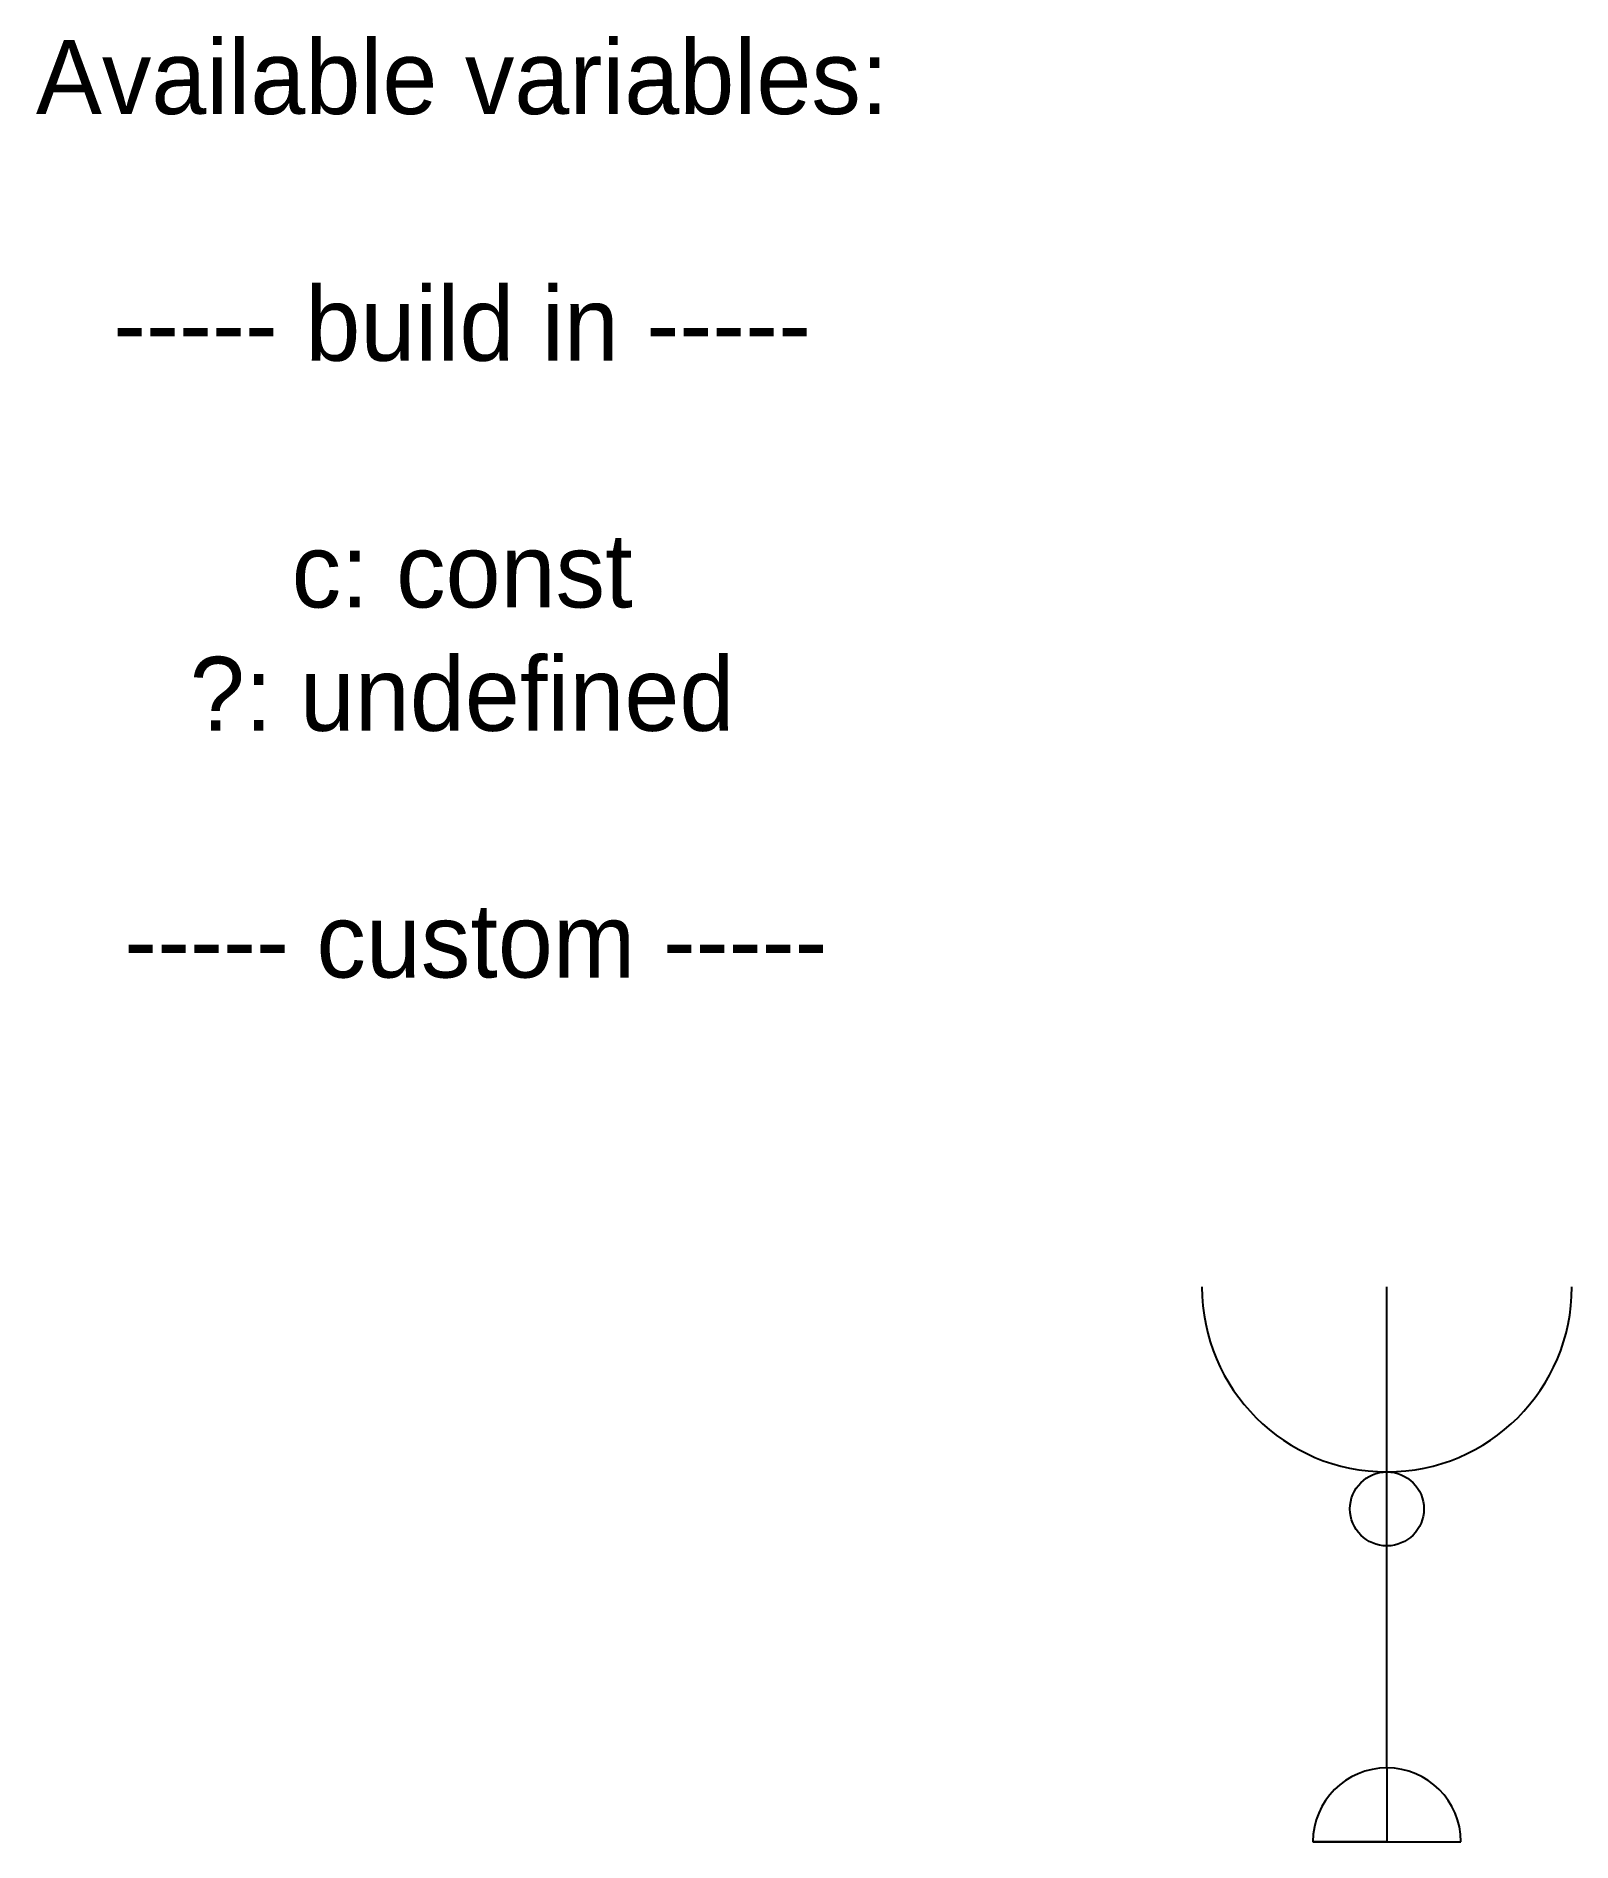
# Model space of a CAD drawing. Header units: millimetres. Extents: x -158 to 50, y 0 to 244.
import ezdxf

# ---------------------------------------------------------------- set-up
doc = ezdxf.new("R2010")
doc.units = ezdxf.units.MM
doc.layers.get('0').update_dxf_attribs({"lineweight": 25})
doc.layers.add('CUTTING', color=1, linetype='Continuous', lineweight=25, true_color=0xff0000)
doc.layers.add('VIRTUAL_LAYER', color=40, linetype='CONTINUOUS')

msp = doc.modelspace()

# ---------------------------------------------------------------- linework, layer by layer
at = {"layer": 'CUTTING'}
for p, q in [((25, 10), (25, 40)), ((15, 0), (35, 0))]:
    msp.add_line(p, q, dxfattribs=at)
msp.add_circle((25, 45), 5, dxfattribs=at)
for centre, radius, start, end in [((25, 75), 25, 180, 0), ((25, 0), 10, 0, 180)]:
    msp.add_arc(centre, radius, start, end, dxfattribs=at)
at = {"layer": 'VIRTUAL_LAYER'}
for p, q in [((25, 45), (25, 75)), ((25, 40), (25, 45)), ((25, 10), (25, 0)), ((25, 0), (15, 0))]:
    msp.add_line(p, q, dxfattribs=at)

# ---------------------------------------------------------------- texts
at = {"insert": (-100, 100), "char_height": 10, "attachment_point": 8}
msp.add_mtext('Available variables: \\P\\P----- build in -----\\P\\Pc: const\\P?: undefined \\P\\P ----- custom -----\\P\\P', dxfattribs=at)

doc.saveas('drawing.dxf')
